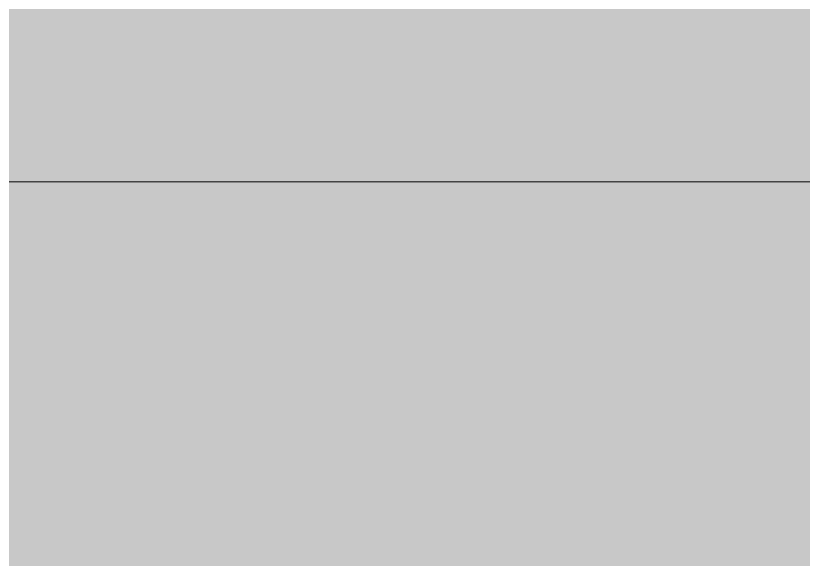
# Model space of a CAD drawing. Header units: inches. Extents: x -4110 to -1807, y 11006 to 12281.
# Drawn here: x -3513.369 to -3512.032, y 11098.111 to 11099.034 of the extents above; entities that cross this region are included whole.
import ezdxf

# ---------------------------------------------------------------- set-up
doc = ezdxf.new("R2010")
doc.units = ezdxf.units.IN
doc.header["$MEASUREMENT"] = 0
for name, color, linetype, lineweight in [('0-1', 7, 'Continuous', 5), ('0-2', 50, 'Continuous', 18), ('Q-CASE-2', 7, 'Continuous', 9), ('Q-CASE-3', 253, 'Continuous', 9)]:
    doc.layers.add(name, color=color, linetype=linetype, lineweight=lineweight)

# ---------------------------------------------------------------- blocks, each defined once
blk = doc.blocks.new('OD_CW_Base Cabinet - OD_CW_Base Cabinet-3857755-ENLARGED RCP - 1ST FLOOR PLAN - EAST')
at = {"layer": 'Q-CASE-3'}
for points in [[(0.7377, 1), (70.8627, 1), (70.8627, 3), (0.7377, 3)], [(0.7377, 0), (70.8627, 0), (70.8627, 1), (0.7377, 1)]]:
    blk.add_hatch(color=256, dxfattribs=at).paths.add_polyline_path(points, flags=0)
at = {"layer": 'Q-CASE-2'}
blk.add_line((0.7377, 1), (70.8627, 1), dxfattribs=at)
blk.add_line((0.7377, 1), (70.8627, 1), dxfattribs=at)
blk = doc.blocks.new('CTR - 1st Phase - Unit Layouts_rvt-1-ENLARGED RCP - 1ST FLOOR PLAN - EAST')
at = {"layer": '0-2'}
blk.add_blockref('OD_CW_Base Cabinet - OD_CW_Base Cabinet-3857755-ENLARGED RCP - 1ST FLOOR PLAN - EAST', (-3582.1614, 11097.7519), dxfattribs=at)

msp = doc.modelspace()

# ---------------------------------------------------------------- block references
at = {"layer": '0-1'}
msp.add_blockref('CTR - 1st Phase - Unit Layouts_rvt-1-ENLARGED RCP - 1ST FLOOR PLAN - EAST', (0, 0), dxfattribs=at)

doc.saveas('drawing.dxf')
